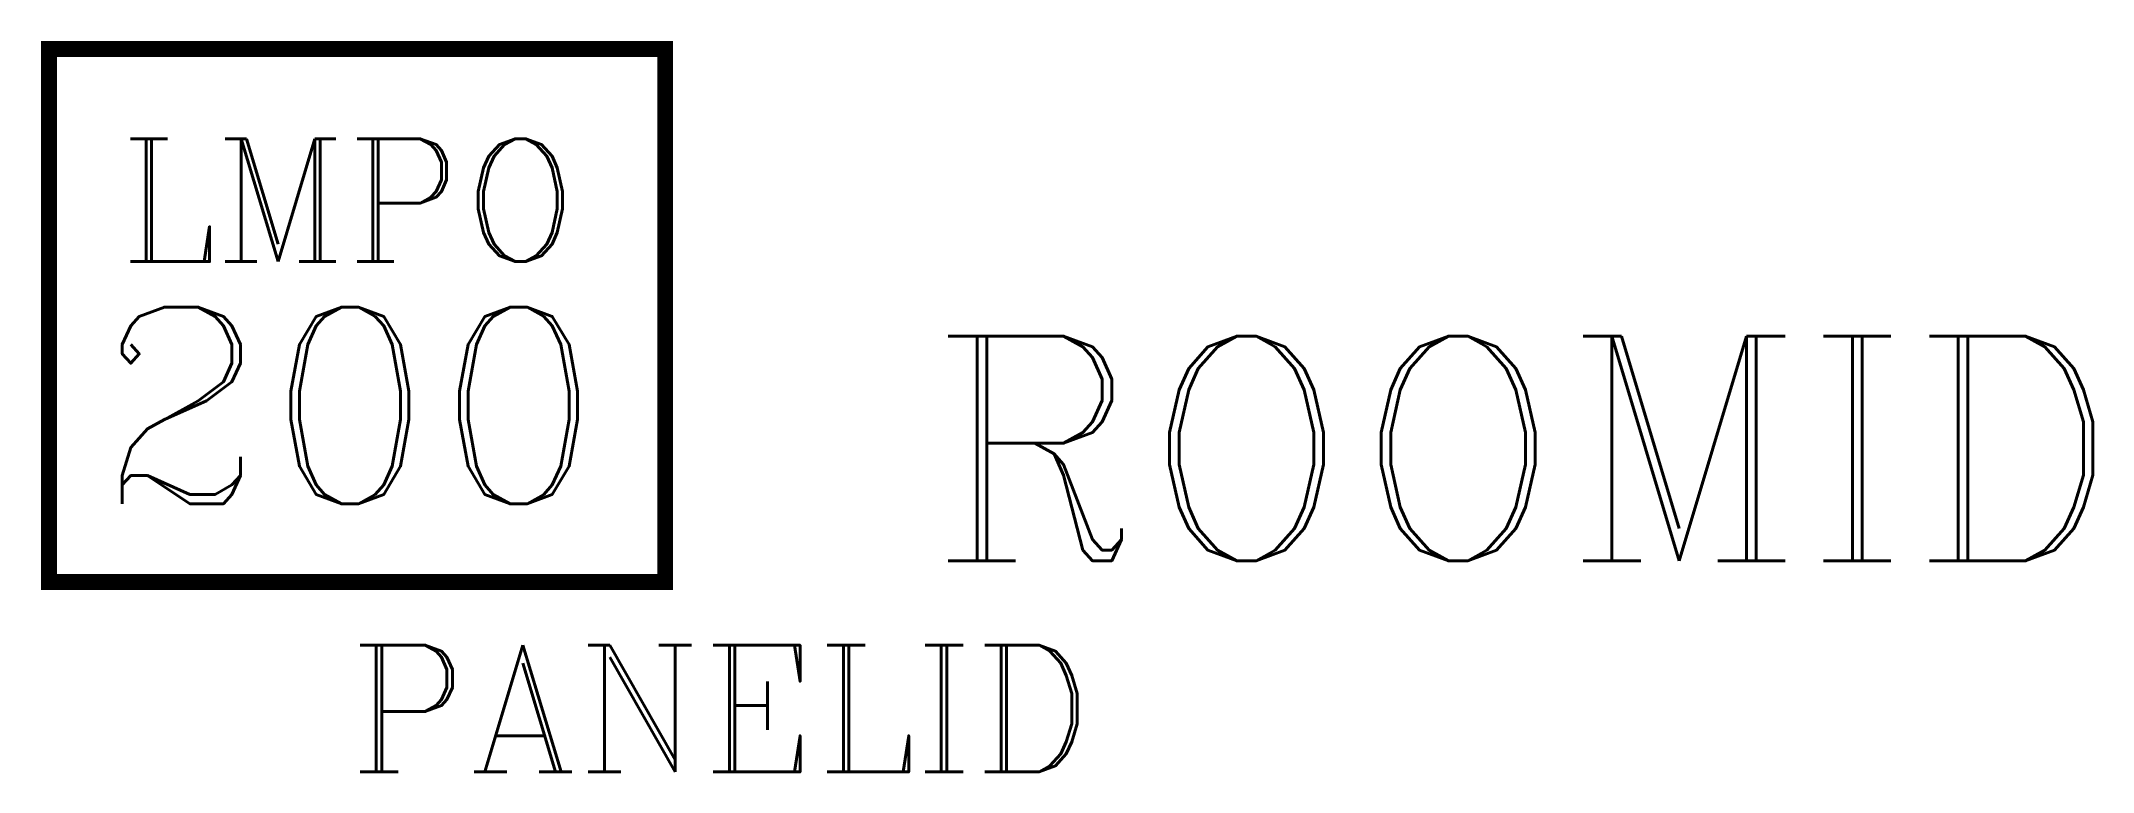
# Model space of a CAD drawing. Header units: inches. Extents: x -14.6 to 82.5, y -21.2 to 13.4.
import ezdxf

# ---------------------------------------------------------------- set-up
doc = ezdxf.new("R2010")
doc.units = ezdxf.units.IN
doc.header["$LTSCALE"] = 48
doc.header["$MEASUREMENT"] = 0
doc.styles.add('ROMANC', font='COMPLEX.SHX')
doc.styles.add('WSNotes', font='complex.shx', dxfattribs={"height": 18})

msp = doc.modelspace()

# ---------------------------------------------------------------- texts
at = {"style": 'WSNotes', "flags": 1}
msp.add_attdef('ROOMID', (27.444, -11.236), '', height=10.625, dxfattribs=at)
at = {"style": 'ROMANC'}
msp.add_attdef('PANELID', (0, -21.236), '', height=6, dxfattribs=at)

# ---------------------------------------------------------------- wipeouts: each hides what was drawn before it
at = {"linetype": 'Continuous'}
msp.add_wipeout([(-14.21, 12.99), (-14.21, -12.24), (14.96, -12.24), (14.96, 12.99)], dxfattribs=at)

# ---------------------------------------------------------------- next in the draw order: linework, layer by layer
at = {"linetype": 'Continuous', "const_width": 0.75}
msp.add_lwpolyline([(14.96, 12.99), (-14.21, 12.99), (-14.21, -12.24), (14.96, -12.24)], close=True, dxfattribs=at)

# ---------------------------------------------------------------- next in the draw order: texts
at = {"attachment_point": 2, "style": 'WSNotes'}
for s, insert, char_height, width in [('LMPO', (0, 8.742), 5.8202, 0.16715), ('200', (0.038, 0.774), 9.3124, 0.06185)]:
    msp.add_mtext(s, dxfattribs=dict(at, insert=insert, char_height=char_height, width=width))

doc.saveas('drawing.dxf')
